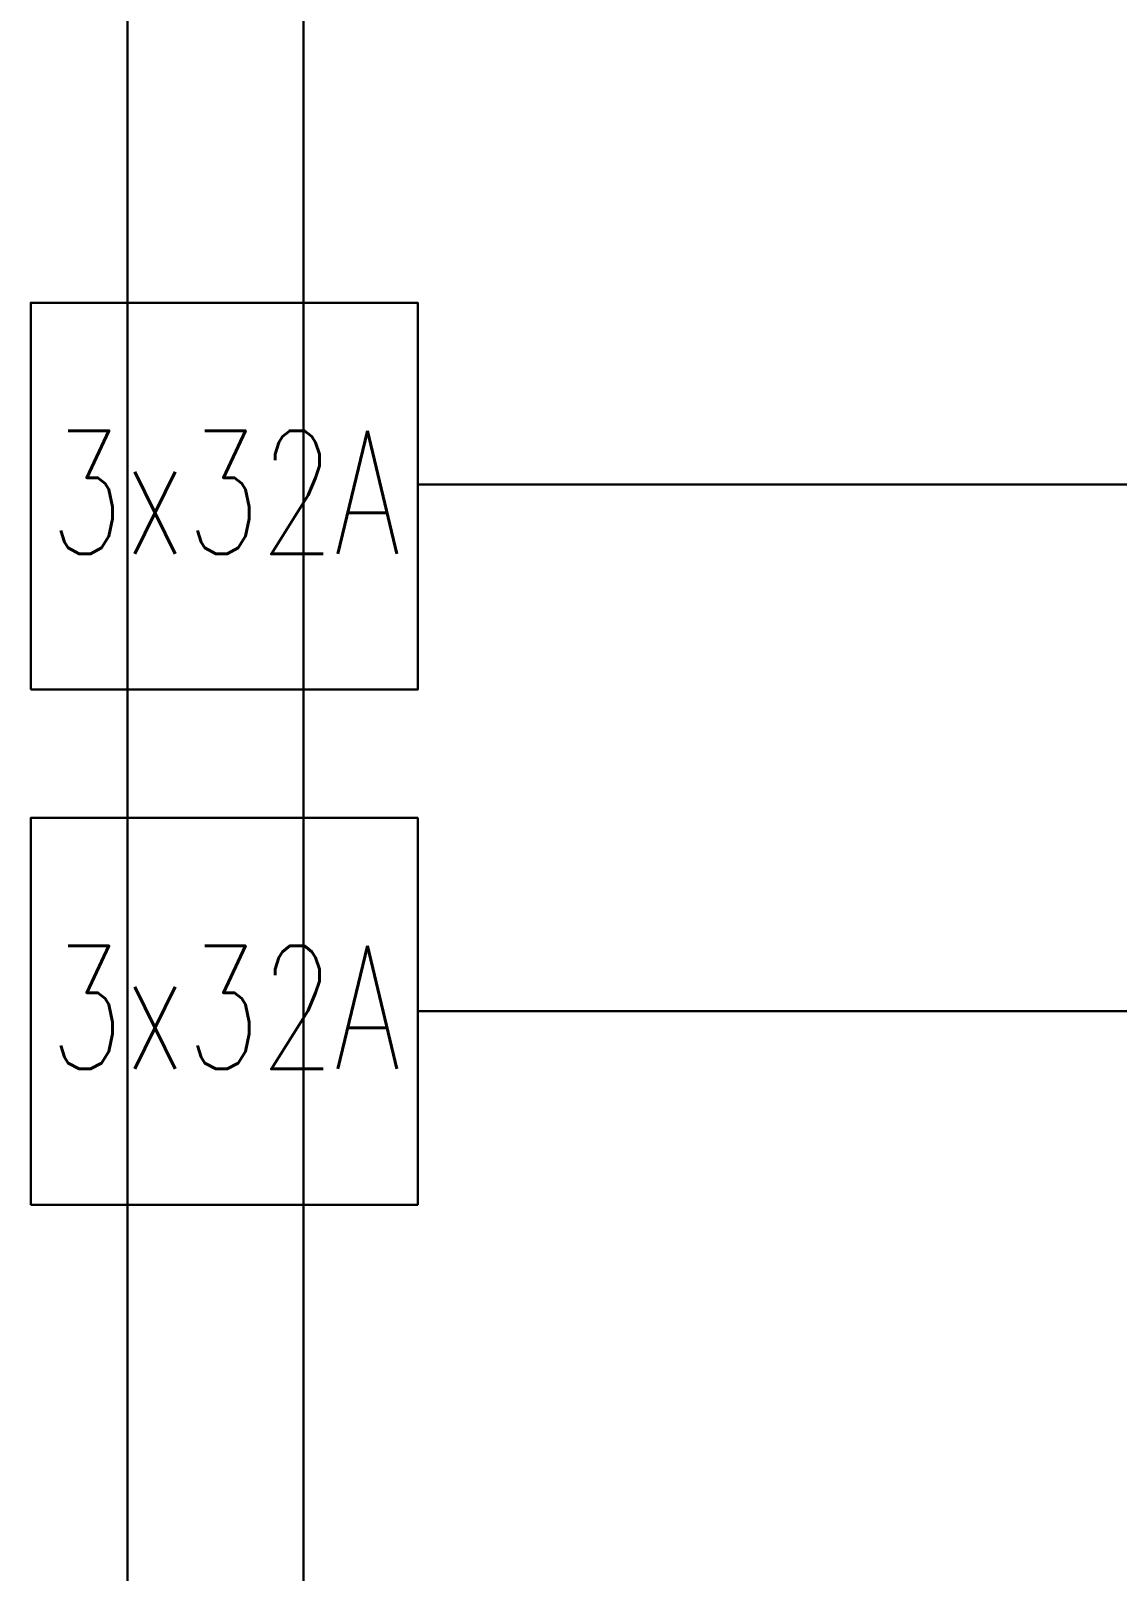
# Model space of a CAD drawing. Header units: metres. Extents: x -13194 to 152406, y -4219 to 19791.
# Drawn here: x 3594.2 to 3686.9, y 654.7 to 786.2 of the extents above; entities that cross this region are included whole.
import ezdxf
from ezdxf.enums import TextEntityAlignment as Align

# ---------------------------------------------------------------- set-up
doc = ezdxf.new("R2010")
doc.units = ezdxf.units.M
doc.header["$LTSCALE"] = 100
doc.header["$MEASUREMENT"] = 0
doc.layers.add('E-BUSBAR', color=7, linetype='Continuous', lineweight=30)
doc.layers.add('E-KABLO', color=7, linetype='Continuous', lineweight=30)
doc.styles.add('E-YAZI', font='txttw.shx')

# ---------------------------------------------------------------- blocks, each defined once
blk = doc.blocks.new('E-3X32A BUSBAR CIKIS KUTUSU')
at = {"layer": 'E-BUSBAR', "color": 2}
blk.add_line((-83.3, 161.7), (81.7, 161.7), dxfattribs=at)
blk.add_line((-83.3, 161.7), (81.7, 161.7), dxfattribs=at)
blk.add_lwpolyline([(-165.8, -168.3), (164.2, -168.3), (164.2, 161.7), (-165.8, 161.7)], close=True, dxfattribs=at)
at = {"layer": 'E-BUSBAR', "color": 2, "style": 'E-YAZI', "width": 0.7}
blk.add_text('3x32A', height=105, dxfattribs=at).set_placement((0, 0), align=Align.MIDDLE)

msp = doc.modelspace()

# ---------------------------------------------------------------- linework, layer by layer
at = {"layer": 'E-BUSBAR', "color": 3}
for p, q in [((3602.5, 128.79), (3602.5, 3968.1)), ((3602.5, 37.03), (3602.5, 3968.1)), ((3617.5, 128.79), (3617.5, 3968.1)), ((3617.5, 37.03), (3617.5, 3968.1))]:
    msp.add_line(p, q, dxfattribs=at)
at = {"layer": 'E-KABLO', "color": 3}
msp.add_line((3627.25, 747.46), (4367.88, 747.46), dxfattribs=at)
at = {"layer": 'E-KABLO', "color": 2}
msp.add_line((3627.25, 702.5), (4391.3, 702.5), dxfattribs=at)

# ---------------------------------------------------------------- block references
at = {"layer": 'E-BUSBAR', "color": 4, "xscale": 0.1, "yscale": 0.1, "zscale": 0.1}
for p in [(3610.83, 746.78), (3610.83, 702.83)]:
    msp.add_blockref('E-3X32A BUSBAR CIKIS KUTUSU', p, dxfattribs=at)

doc.saveas('drawing.dxf')
